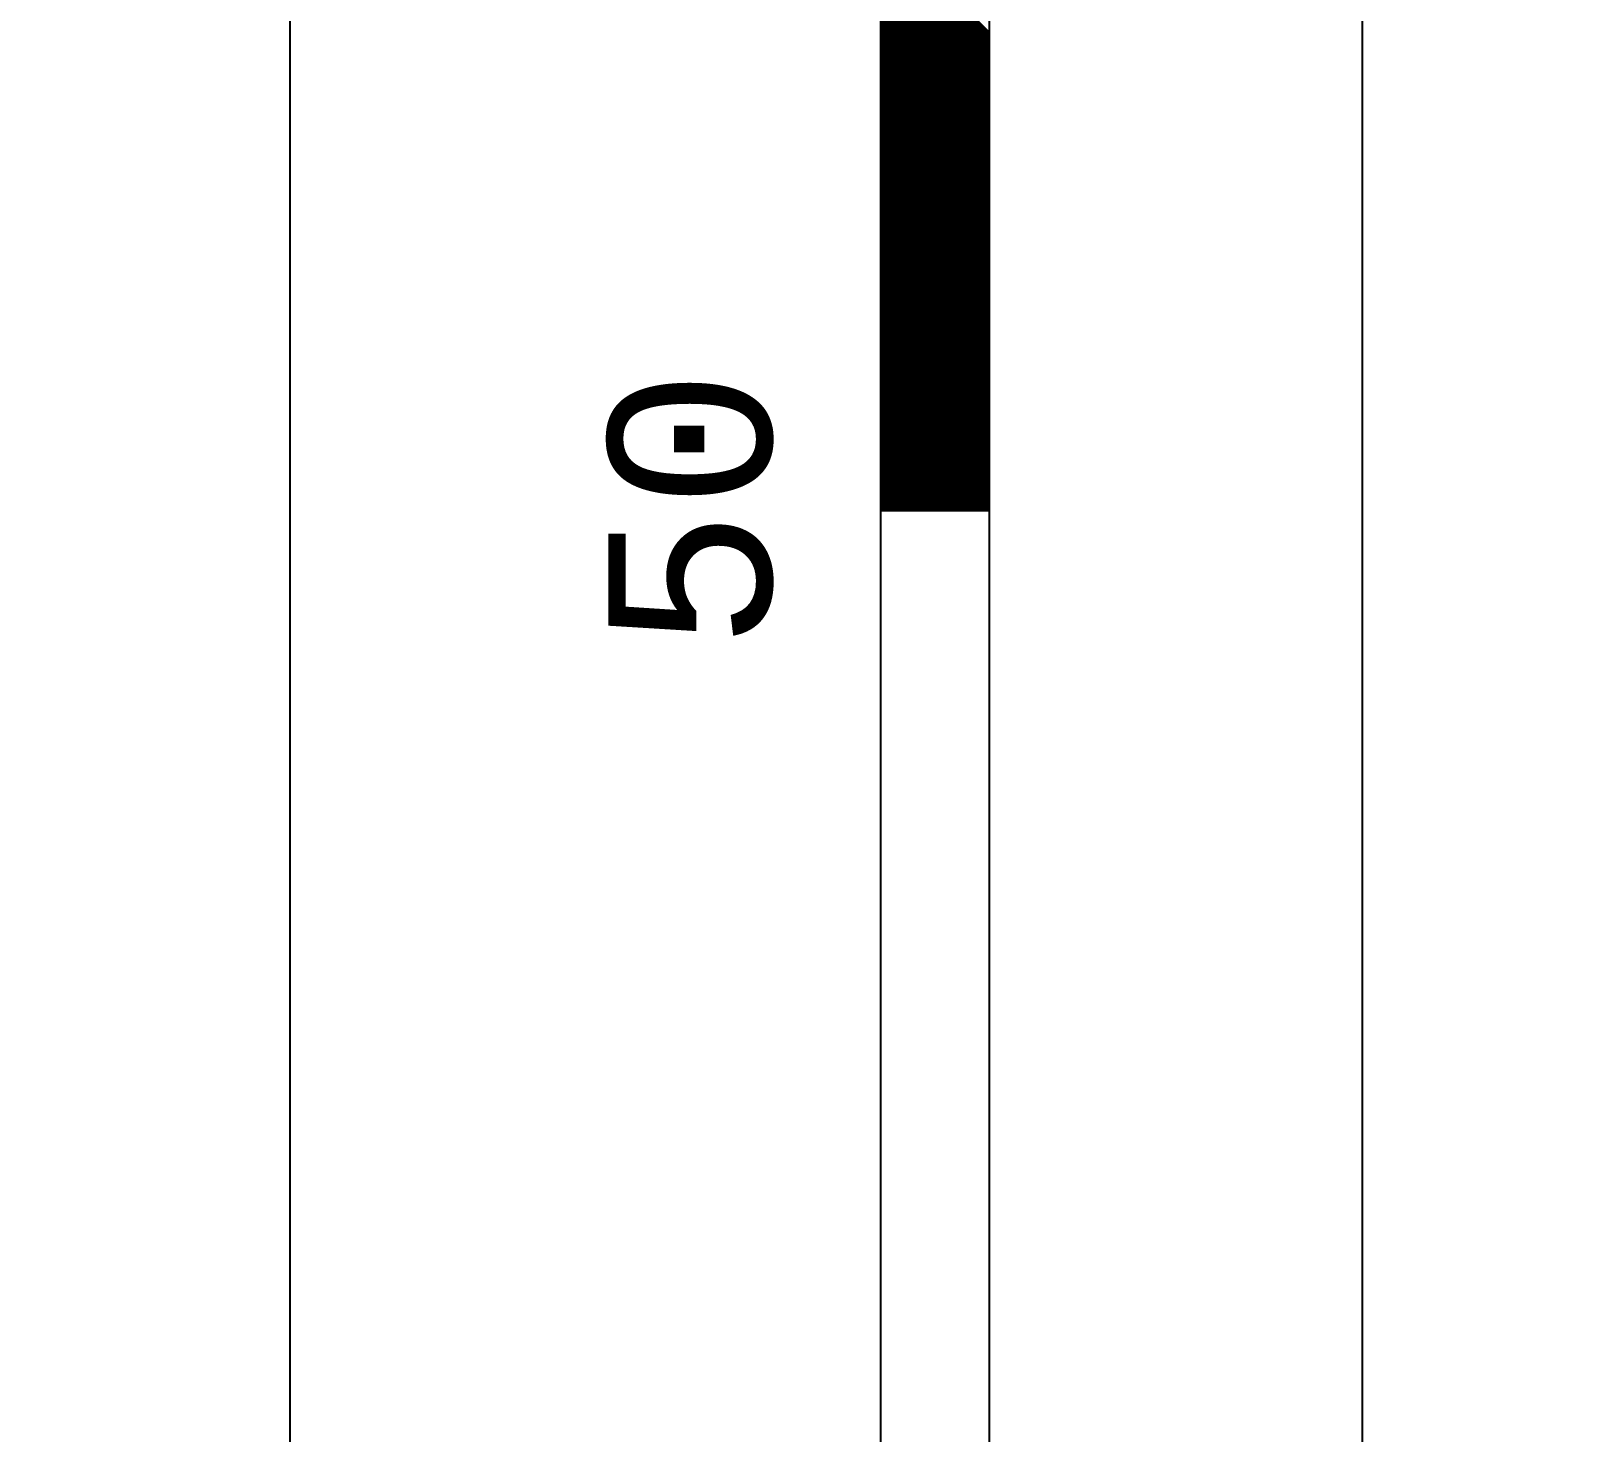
# Model space of a CAD drawing. Extents: x 730354 to 731930, y 4378581 to 4379608.
# Drawn here: x 730585.85 to 730599.99, y 4379522.53 to 4379535.42 of the extents above; entities that cross this region are included whole.
import ezdxf
from ezdxf.enums import TextEntityAlignment as Align

# ---------------------------------------------------------------- set-up
doc = ezdxf.new("R2010")
doc.units = 0
doc.header["$MEASUREMENT"] = 0
doc.layers.get('0').update_dxf_attribs({"linetype": 'CONTINUOUS'})
doc.styles.add('MONOTXT', font='MONOTXT', dxfattribs={"height": 0.2})

msp = doc.modelspace()

# ---------------------------------------------------------------- linework, layer by layer
at = {"color": 7, "linetype": 'CONTINUOUS'}
for p, q in [((730593.67, 4379481.01), (730593.67, 4379581.01)), ((730593.67, 4379481.01), (730593.67, 4379581.01)), ((730594.67, 4379481.01), (730594.67, 4379581.01)), ((730594.67, 4379481.01), (730594.67, 4379581.01)), ((730594.67, 4379535.41), (730593.67, 4379536.41)), ((730594.67, 4379535.41), (730593.67, 4379536.41)), ((730594.67, 4379535.4), (730593.67, 4379536.4)), ((730594.67, 4379535.4), (730593.67, 4379536.4)), ((730594.67, 4379535.38), (730593.67, 4379536.38)), ((730594.67, 4379535.38), (730593.67, 4379536.38)), ((730594.67, 4379535.37), (730593.67, 4379536.37)), ((730594.67, 4379535.37), (730593.67, 4379536.37)), ((730594.67, 4379535.36), (730593.67, 4379536.36)), ((730594.67, 4379535.36), (730593.67, 4379536.36)), ((730594.67, 4379535.34), (730593.67, 4379536.34)), ((730594.67, 4379535.34), (730593.67, 4379536.34)), ((730594.67, 4379535.33), (730593.67, 4379536.33)), ((730594.67, 4379535.33), (730593.67, 4379536.33)), ((730594.67, 4379535.31), (730593.67, 4379536.31)), ((730594.67, 4379535.31), (730593.67, 4379536.31)), ((730594.67, 4379535.3), (730593.67, 4379536.3)), ((730594.67, 4379535.3), (730593.67, 4379536.3)), ((730594.67, 4379535.29), (730593.67, 4379536.29)), ((730594.67, 4379535.29), (730593.67, 4379536.29)), ((730594.67, 4379535.27), (730593.67, 4379536.27)), ((730594.67, 4379535.27), (730593.67, 4379536.27)), ((730594.67, 4379535.26), (730593.67, 4379536.26)), ((730594.67, 4379535.26), (730593.67, 4379536.26)), ((730594.67, 4379535.24), (730593.67, 4379536.24)), ((730594.67, 4379535.24), (730593.67, 4379536.24)), ((730594.67, 4379535.23), (730593.67, 4379536.23)), ((730594.67, 4379535.23), (730593.67, 4379536.23)), ((730594.67, 4379535.21), (730593.67, 4379536.21)), ((730594.67, 4379535.21), (730593.67, 4379536.21)), ((730594.67, 4379535.2), (730593.67, 4379536.2)), ((730594.67, 4379535.2), (730593.67, 4379536.2)), ((730594.67, 4379535.19), (730593.67, 4379536.19)), ((730594.67, 4379535.19), (730593.67, 4379536.19)), ((730594.67, 4379535.17), (730593.67, 4379536.17)), ((730594.67, 4379535.17), (730593.67, 4379536.17)), ((730594.67, 4379535.16), (730593.67, 4379536.16)), ((730594.67, 4379535.16), (730593.67, 4379536.16)), ((730594.67, 4379535.14), (730593.67, 4379536.14)), ((730594.67, 4379535.14), (730593.67, 4379536.14)), ((730594.67, 4379535.13), (730593.67, 4379536.13)), ((730594.67, 4379535.13), (730593.67, 4379536.13)), ((730594.67, 4379535.12), (730593.67, 4379536.12)), ((730594.67, 4379535.12), (730593.67, 4379536.12)), ((730594.67, 4379535.1), (730593.67, 4379536.1)), ((730594.67, 4379535.1), (730593.67, 4379536.1)), ((730594.67, 4379535.09), (730593.67, 4379536.09)), ((730594.67, 4379535.09), (730593.67, 4379536.09)), ((730594.67, 4379535.07), (730593.67, 4379536.07)), ((730594.67, 4379535.07), (730593.67, 4379536.07)), ((730594.67, 4379535.06), (730593.67, 4379536.06)), ((730594.67, 4379535.06), (730593.67, 4379536.06)), ((730594.67, 4379535.04), (730593.67, 4379536.04)), ((730594.67, 4379535.04), (730593.67, 4379536.04)), ((730594.67, 4379535.03), (730593.67, 4379536.03)), ((730594.67, 4379535.03), (730593.67, 4379536.03)), ((730594.67, 4379535.02), (730593.67, 4379536.02)), ((730594.67, 4379535.02), (730593.67, 4379536.02)), ((730594.67, 4379535), (730593.67, 4379536)), ((730594.67, 4379535), (730593.67, 4379536)), ((730594.67, 4379534.99), (730593.67, 4379535.99)), ((730594.67, 4379534.99), (730593.67, 4379535.99)), ((730594.67, 4379534.97), (730593.67, 4379535.97)), ((730594.67, 4379534.97), (730593.67, 4379535.97)), ((730594.67, 4379534.96), (730593.67, 4379535.96)), ((730594.67, 4379534.96), (730593.67, 4379535.96)), ((730594.67, 4379534.95), (730593.67, 4379535.95)), ((730594.67, 4379534.95), (730593.67, 4379535.95)), ((730594.67, 4379534.93), (730593.67, 4379535.93)), ((730594.67, 4379534.93), (730593.67, 4379535.93)), ((730594.67, 4379534.92), (730593.67, 4379535.92)), ((730594.67, 4379534.92), (730593.67, 4379535.92)), ((730594.67, 4379534.9), (730593.67, 4379535.9)), ((730594.67, 4379534.9), (730593.67, 4379535.9)), ((730594.67, 4379534.89), (730593.67, 4379535.89)), ((730594.67, 4379534.89), (730593.67, 4379535.89)), ((730594.67, 4379534.88), (730593.67, 4379535.88)), ((730594.67, 4379534.88), (730593.67, 4379535.88)), ((730594.67, 4379534.86), (730593.67, 4379535.86)), ((730594.67, 4379534.86), (730593.67, 4379535.86)), ((730594.67, 4379534.85), (730593.67, 4379535.85)), ((730594.67, 4379534.85), (730593.67, 4379535.85)), ((730594.67, 4379534.83), (730593.67, 4379535.83)), ((730594.67, 4379534.83), (730593.67, 4379535.83)), ((730594.67, 4379534.82), (730593.67, 4379535.82)), ((730594.67, 4379534.82), (730593.67, 4379535.82)), ((730594.67, 4379534.8), (730593.67, 4379535.8)), ((730594.67, 4379534.8), (730593.67, 4379535.8)), ((730594.67, 4379534.79), (730593.67, 4379535.79)), ((730594.67, 4379534.79), (730593.67, 4379535.79)), ((730594.67, 4379534.78), (730593.67, 4379535.78)), ((730594.67, 4379534.78), (730593.67, 4379535.78)), ((730594.67, 4379534.76), (730593.67, 4379535.76)), ((730594.67, 4379534.76), (730593.67, 4379535.76)), ((730594.67, 4379534.75), (730593.67, 4379535.75)), ((730594.67, 4379534.75), (730593.67, 4379535.75)), ((730594.67, 4379534.73), (730593.67, 4379535.73)), ((730594.67, 4379534.73), (730593.67, 4379535.73)), ((730594.67, 4379534.72), (730593.67, 4379535.72)), ((730594.67, 4379534.72), (730593.67, 4379535.72)), ((730594.67, 4379534.71), (730593.67, 4379535.71)), ((730594.67, 4379534.71), (730593.67, 4379535.71)), ((730594.67, 4379534.69), (730593.67, 4379535.69)), ((730594.67, 4379534.69), (730593.67, 4379535.69)), ((730594.67, 4379534.68), (730593.67, 4379535.68)), ((730594.67, 4379534.68), (730593.67, 4379535.68)), ((730594.67, 4379534.66), (730593.67, 4379535.66)), ((730594.67, 4379534.66), (730593.67, 4379535.66)), ((730594.67, 4379534.65), (730593.67, 4379535.65)), ((730594.67, 4379534.65), (730593.67, 4379535.65)), ((730594.67, 4379534.63), (730593.67, 4379535.63)), ((730594.67, 4379534.63), (730593.67, 4379535.63)), ((730594.67, 4379534.62), (730593.67, 4379535.62)), ((730594.67, 4379534.62), (730593.67, 4379535.62)), ((730594.67, 4379534.61), (730593.67, 4379535.61)), ((730594.67, 4379534.61), (730593.67, 4379535.61)), ((730594.67, 4379534.59), (730593.67, 4379535.59)), ((730594.67, 4379534.59), (730593.67, 4379535.59)), ((730594.67, 4379534.58), (730593.67, 4379535.58)), ((730594.67, 4379534.58), (730593.67, 4379535.58)), ((730594.67, 4379534.56), (730593.67, 4379535.56)), ((730594.67, 4379534.56), (730593.67, 4379535.56)), ((730594.67, 4379534.55), (730593.67, 4379535.55)), ((730594.67, 4379534.55), (730593.67, 4379535.55)), ((730594.67, 4379534.54), (730593.67, 4379535.54)), ((730594.67, 4379534.54), (730593.67, 4379535.54)), ((730594.67, 4379534.52), (730593.67, 4379535.52)), ((730594.67, 4379534.52), (730593.67, 4379535.52)), ((730594.67, 4379534.51), (730593.67, 4379535.51)), ((730594.67, 4379534.51), (730593.67, 4379535.51)), ((730594.67, 4379534.49), (730593.67, 4379535.49)), ((730594.67, 4379534.49), (730593.67, 4379535.49)), ((730594.67, 4379534.48), (730593.67, 4379535.48)), ((730594.67, 4379534.48), (730593.67, 4379535.48)), ((730594.67, 4379534.46), (730593.67, 4379535.46)), ((730594.67, 4379534.46), (730593.67, 4379535.46)), ((730594.67, 4379534.45), (730593.67, 4379535.45)), ((730594.67, 4379534.45), (730593.67, 4379535.45)), ((730594.67, 4379534.44), (730593.67, 4379535.44)), ((730594.67, 4379534.44), (730593.67, 4379535.44)), ((730594.67, 4379534.42), (730593.67, 4379535.42)), ((730594.67, 4379534.42), (730593.67, 4379535.42)), ((730594.67, 4379534.41), (730593.67, 4379535.41)), ((730594.67, 4379534.41), (730593.67, 4379535.41)), ((730594.67, 4379534.39), (730593.67, 4379535.39)), ((730594.67, 4379534.39), (730593.67, 4379535.39)), ((730594.67, 4379534.38), (730593.67, 4379535.38)), ((730594.67, 4379534.38), (730593.67, 4379535.38)), ((730594.67, 4379534.37), (730593.67, 4379535.37)), ((730594.67, 4379534.37), (730593.67, 4379535.37)), ((730594.67, 4379534.35), (730593.67, 4379535.35)), ((730594.67, 4379534.35), (730593.67, 4379535.35)), ((730594.67, 4379534.34), (730593.67, 4379535.34)), ((730594.67, 4379534.34), (730593.67, 4379535.34)), ((730594.67, 4379534.32), (730593.67, 4379535.32)), ((730594.67, 4379534.32), (730593.67, 4379535.32)), ((730594.67, 4379534.31), (730593.67, 4379535.31)), ((730594.67, 4379534.31), (730593.67, 4379535.31)), ((730594.67, 4379534.3), (730593.67, 4379535.3)), ((730594.67, 4379534.3), (730593.67, 4379535.3)), ((730594.67, 4379534.28), (730593.67, 4379535.28)), ((730594.67, 4379534.28), (730593.67, 4379535.28)), ((730594.67, 4379534.27), (730593.67, 4379535.27)), ((730594.67, 4379534.27), (730593.67, 4379535.27)), ((730594.67, 4379534.25), (730593.67, 4379535.25)), ((730594.67, 4379534.25), (730593.67, 4379535.25)), ((730594.67, 4379534.24), (730593.67, 4379535.24)), ((730594.67, 4379534.24), (730593.67, 4379535.24)), ((730594.67, 4379534.22), (730593.67, 4379535.22)), ((730594.67, 4379534.22), (730593.67, 4379535.22)), ((730594.67, 4379534.21), (730593.67, 4379535.21)), ((730594.67, 4379534.21), (730593.67, 4379535.21)), ((730594.67, 4379534.2), (730593.67, 4379535.2)), ((730594.67, 4379534.2), (730593.67, 4379535.2)), ((730594.67, 4379534.18), (730593.67, 4379535.18)), ((730594.67, 4379534.18), (730593.67, 4379535.18)), ((730594.67, 4379534.17), (730593.67, 4379535.17)), ((730594.67, 4379534.17), (730593.67, 4379535.17)), ((730594.67, 4379534.15), (730593.67, 4379535.15)), ((730594.67, 4379534.15), (730593.67, 4379535.15)), ((730594.67, 4379534.14), (730593.67, 4379535.14)), ((730594.67, 4379534.14), (730593.67, 4379535.14)), ((730594.67, 4379534.13), (730593.67, 4379535.13)), ((730594.67, 4379534.13), (730593.67, 4379535.13)), ((730594.67, 4379534.11), (730593.67, 4379535.11)), ((730594.67, 4379534.11), (730593.67, 4379535.11)), ((730594.67, 4379534.1), (730593.67, 4379535.1)), ((730594.67, 4379534.1), (730593.67, 4379535.1)), ((730594.67, 4379534.08), (730593.67, 4379535.08)), ((730594.67, 4379534.08), (730593.67, 4379535.08)), ((730594.67, 4379534.07), (730593.67, 4379535.07)), ((730594.67, 4379534.07), (730593.67, 4379535.07)), ((730594.67, 4379534.05), (730593.67, 4379535.05)), ((730594.67, 4379534.05), (730593.67, 4379535.05)), ((730594.67, 4379534.04), (730593.67, 4379535.04)), ((730594.67, 4379534.04), (730593.67, 4379535.04)), ((730594.67, 4379534.03), (730593.67, 4379535.03)), ((730594.67, 4379534.03), (730593.67, 4379535.03)), ((730594.67, 4379534.01), (730593.67, 4379535.01)), ((730594.67, 4379534.01), (730593.67, 4379535.01)), ((730594.67, 4379534), (730593.67, 4379535)), ((730594.67, 4379534), (730593.67, 4379535)), ((730594.67, 4379533.98), (730593.67, 4379534.98)), ((730594.67, 4379533.98), (730593.67, 4379534.98)), ((730594.67, 4379533.97), (730593.67, 4379534.97)), ((730594.67, 4379533.97), (730593.67, 4379534.97)), ((730594.67, 4379533.96), (730593.67, 4379534.96)), ((730594.67, 4379533.96), (730593.67, 4379534.96)), ((730594.67, 4379533.94), (730593.67, 4379534.94)), ((730594.67, 4379533.94), (730593.67, 4379534.94)), ((730594.67, 4379533.93), (730593.67, 4379534.93)), ((730594.67, 4379533.93), (730593.67, 4379534.93)), ((730594.67, 4379533.91), (730593.67, 4379534.91)), ((730594.67, 4379533.91), (730593.67, 4379534.91)), ((730594.67, 4379533.9), (730593.67, 4379534.9)), ((730594.67, 4379533.9), (730593.67, 4379534.9)), ((730594.67, 4379533.89), (730593.67, 4379534.89)), ((730594.67, 4379533.89), (730593.67, 4379534.89)), ((730594.67, 4379533.87), (730593.67, 4379534.87)), ((730594.67, 4379533.87), (730593.67, 4379534.87)), ((730594.67, 4379533.86), (730593.67, 4379534.86)), ((730594.67, 4379533.86), (730593.67, 4379534.86)), ((730594.67, 4379533.84), (730593.67, 4379534.84)), ((730594.67, 4379533.84), (730593.67, 4379534.84)), ((730594.67, 4379533.83), (730593.67, 4379534.83)), ((730594.67, 4379533.83), (730593.67, 4379534.83)), ((730594.67, 4379533.81), (730593.67, 4379534.81)), ((730594.67, 4379533.81), (730593.67, 4379534.81)), ((730594.67, 4379533.8), (730593.67, 4379534.8)), ((730594.67, 4379533.8), (730593.67, 4379534.8)), ((730594.67, 4379533.79), (730593.67, 4379534.79)), ((730594.67, 4379533.79), (730593.67, 4379534.79)), ((730594.67, 4379533.77), (730593.67, 4379534.77)), ((730594.67, 4379533.77), (730593.67, 4379534.77)), ((730594.67, 4379533.76), (730593.67, 4379534.76)), ((730594.67, 4379533.76), (730593.67, 4379534.76)), ((730594.67, 4379533.74), (730593.67, 4379534.74)), ((730594.67, 4379533.74), (730593.67, 4379534.74)), ((730594.67, 4379533.73), (730593.67, 4379534.73)), ((730594.67, 4379533.73), (730593.67, 4379534.73)), ((730594.67, 4379533.72), (730593.67, 4379534.72)), ((730594.67, 4379533.72), (730593.67, 4379534.72)), ((730594.67, 4379533.7), (730593.67, 4379534.7)), ((730594.67, 4379533.7), (730593.67, 4379534.7)), ((730594.67, 4379533.69), (730593.67, 4379534.69)), ((730594.67, 4379533.69), (730593.67, 4379534.69)), ((730594.67, 4379533.67), (730593.67, 4379534.67)), ((730594.67, 4379533.67), (730593.67, 4379534.67)), ((730594.67, 4379533.66), (730593.67, 4379534.66)), ((730594.67, 4379533.66), (730593.67, 4379534.66)), ((730594.67, 4379533.64), (730593.67, 4379534.64)), ((730594.67, 4379533.64), (730593.67, 4379534.64)), ((730594.67, 4379533.63), (730593.67, 4379534.63)), ((730594.67, 4379533.63), (730593.67, 4379534.63)), ((730594.67, 4379533.62), (730593.67, 4379534.62)), ((730594.67, 4379533.62), (730593.67, 4379534.62)), ((730594.67, 4379533.6), (730593.67, 4379534.6)), ((730594.67, 4379533.6), (730593.67, 4379534.6)), ((730594.67, 4379533.59), (730593.67, 4379534.59)), ((730594.67, 4379533.59), (730593.67, 4379534.59)), ((730594.67, 4379533.57), (730593.67, 4379534.57)), ((730594.67, 4379533.57), (730593.67, 4379534.57)), ((730594.67, 4379533.56), (730593.67, 4379534.56)), ((730594.67, 4379533.56), (730593.67, 4379534.56)), ((730594.67, 4379533.55), (730593.67, 4379534.55)), ((730594.67, 4379533.55), (730593.67, 4379534.55)), ((730594.67, 4379533.53), (730593.67, 4379534.53)), ((730594.67, 4379533.53), (730593.67, 4379534.53)), ((730594.67, 4379533.52), (730593.67, 4379534.52)), ((730594.67, 4379533.52), (730593.67, 4379534.52)), ((730594.67, 4379533.5), (730593.67, 4379534.5)), ((730594.67, 4379533.5), (730593.67, 4379534.5)), ((730594.67, 4379533.49), (730593.67, 4379534.49)), ((730594.67, 4379533.49), (730593.67, 4379534.49)), ((730594.67, 4379533.47), (730593.67, 4379534.47)), ((730594.67, 4379533.47), (730593.67, 4379534.47)), ((730594.67, 4379533.46), (730593.67, 4379534.46)), ((730594.67, 4379533.46), (730593.67, 4379534.46)), ((730594.67, 4379533.45), (730593.67, 4379534.45)), ((730594.67, 4379533.45), (730593.67, 4379534.45)), ((730594.67, 4379533.43), (730593.67, 4379534.43)), ((730594.67, 4379533.43), (730593.67, 4379534.43)), ((730594.67, 4379533.42), (730593.67, 4379534.42)), ((730594.67, 4379533.42), (730593.67, 4379534.42)), ((730594.67, 4379533.4), (730593.67, 4379534.4)), ((730594.67, 4379533.4), (730593.67, 4379534.4)), ((730594.67, 4379533.39), (730593.67, 4379534.39)), ((730594.67, 4379533.39), (730593.67, 4379534.39)), ((730594.67, 4379533.38), (730593.67, 4379534.38)), ((730594.67, 4379533.38), (730593.67, 4379534.38)), ((730594.67, 4379533.36), (730593.67, 4379534.36)), ((730594.67, 4379533.36), (730593.67, 4379534.36)), ((730594.67, 4379533.35), (730593.67, 4379534.35)), ((730594.67, 4379533.35), (730593.67, 4379534.35)), ((730594.67, 4379533.33), (730593.67, 4379534.33)), ((730594.67, 4379533.33), (730593.67, 4379534.33)), ((730594.67, 4379533.32), (730593.67, 4379534.32)), ((730594.67, 4379533.32), (730593.67, 4379534.32)), ((730594.67, 4379533.31), (730593.67, 4379534.31)), ((730594.67, 4379533.31), (730593.67, 4379534.31)), ((730594.67, 4379533.29), (730593.67, 4379534.29)), ((730594.67, 4379533.29), (730593.67, 4379534.29)), ((730594.67, 4379533.28), (730593.67, 4379534.28)), ((730594.67, 4379533.28), (730593.67, 4379534.28)), ((730594.67, 4379533.26), (730593.67, 4379534.26)), ((730594.67, 4379533.26), (730593.67, 4379534.26)), ((730594.67, 4379533.25), (730593.67, 4379534.25)), ((730594.67, 4379533.25), (730593.67, 4379534.25)), ((730594.67, 4379533.23), (730593.67, 4379534.23)), ((730594.67, 4379533.23), (730593.67, 4379534.23)), ((730594.67, 4379533.22), (730593.67, 4379534.22)), ((730594.67, 4379533.22), (730593.67, 4379534.22)), ((730594.67, 4379533.21), (730593.67, 4379534.21)), ((730594.67, 4379533.21), (730593.67, 4379534.21)), ((730594.67, 4379533.19), (730593.67, 4379534.19)), ((730594.67, 4379533.19), (730593.67, 4379534.19)), ((730594.67, 4379533.18), (730593.67, 4379534.18)), ((730594.67, 4379533.18), (730593.67, 4379534.18)), ((730594.67, 4379533.16), (730593.67, 4379534.16)), ((730594.67, 4379533.16), (730593.67, 4379534.16)), ((730594.67, 4379533.15), (730593.67, 4379534.15)), ((730594.67, 4379533.15), (730593.67, 4379534.15)), ((730594.67, 4379533.14), (730593.67, 4379534.14)), ((730594.67, 4379533.14), (730593.67, 4379534.14)), ((730594.67, 4379533.12), (730593.67, 4379534.12)), ((730594.67, 4379533.12), (730593.67, 4379534.12)), ((730594.67, 4379533.11), (730593.67, 4379534.11)), ((730594.67, 4379533.11), (730593.67, 4379534.11)), ((730594.67, 4379533.09), (730593.67, 4379534.09)), ((730594.67, 4379533.09), (730593.67, 4379534.09)), ((730594.67, 4379533.08), (730593.67, 4379534.08)), ((730594.67, 4379533.08), (730593.67, 4379534.08)), ((730594.67, 4379533.06), (730593.67, 4379534.06)), ((730594.67, 4379533.06), (730593.67, 4379534.06)), ((730594.67, 4379533.05), (730593.67, 4379534.05)), ((730594.67, 4379533.05), (730593.67, 4379534.05)), ((730594.67, 4379533.04), (730593.67, 4379534.04)), ((730594.67, 4379533.04), (730593.67, 4379534.04)), ((730594.67, 4379533.02), (730593.67, 4379534.02)), ((730594.67, 4379533.02), (730593.67, 4379534.02)), ((730594.67, 4379533.01), (730593.67, 4379534.01)), ((730594.67, 4379533.01), (730593.67, 4379534.01)), ((730594.67, 4379532.99), (730593.67, 4379533.99)), ((730594.67, 4379532.99), (730593.67, 4379533.99)), ((730594.67, 4379532.98), (730593.67, 4379533.98)), ((730594.67, 4379532.98), (730593.67, 4379533.98)), ((730594.67, 4379532.97), (730593.67, 4379533.97)), ((730594.67, 4379532.97), (730593.67, 4379533.97)), ((730594.67, 4379532.95), (730593.67, 4379533.95)), ((730594.67, 4379532.95), (730593.67, 4379533.95)), ((730594.67, 4379532.94), (730593.67, 4379533.94)), ((730594.67, 4379532.94), (730593.67, 4379533.94)), ((730594.67, 4379532.92), (730593.67, 4379533.92)), ((730594.67, 4379532.92), (730593.67, 4379533.92)), ((730594.67, 4379532.91), (730593.67, 4379533.91)), ((730594.67, 4379532.91), (730593.67, 4379533.91)), ((730594.67, 4379532.9), (730593.67, 4379533.9)), ((730594.67, 4379532.9), (730593.67, 4379533.9)), ((730594.67, 4379532.88), (730593.67, 4379533.88)), ((730594.67, 4379532.88), (730593.67, 4379533.88)), ((730594.67, 4379532.87), (730593.67, 4379533.87)), ((730594.67, 4379532.87), (730593.67, 4379533.87)), ((730594.67, 4379532.85), (730593.67, 4379533.85)), ((730594.67, 4379532.85), (730593.67, 4379533.85)), ((730594.67, 4379532.84), (730593.67, 4379533.84)), ((730594.67, 4379532.84), (730593.67, 4379533.84)), ((730594.67, 4379532.82), (730593.67, 4379533.82)), ((730594.67, 4379532.82), (730593.67, 4379533.82)), ((730594.67, 4379532.81), (730593.67, 4379533.81)), ((730594.67, 4379532.81), (730593.67, 4379533.81)), ((730594.67, 4379532.8), (730593.67, 4379533.8)), ((730594.67, 4379532.8), (730593.67, 4379533.8)), ((730594.67, 4379532.78), (730593.67, 4379533.78)), ((730594.67, 4379532.78), (730593.67, 4379533.78)), ((730594.67, 4379532.77), (730593.67, 4379533.77)), ((730594.67, 4379532.77), (730593.67, 4379533.77)), ((730594.67, 4379532.75), (730593.67, 4379533.75)), ((730594.67, 4379532.75), (730593.67, 4379533.75)), ((730594.67, 4379532.74), (730593.67, 4379533.74)), ((730594.67, 4379532.74), (730593.67, 4379533.74)), ((730594.67, 4379532.73), (730593.67, 4379533.73)), ((730594.67, 4379532.73), (730593.67, 4379533.73)), ((730594.67, 4379532.71), (730593.67, 4379533.71)), ((730594.67, 4379532.71), (730593.67, 4379533.71)), ((730594.67, 4379532.7), (730593.67, 4379533.7)), ((730594.67, 4379532.7), (730593.67, 4379533.7)), ((730594.67, 4379532.68), (730593.67, 4379533.68)), ((730594.67, 4379532.68), (730593.67, 4379533.68)), ((730594.67, 4379532.67), (730593.67, 4379533.67)), ((730594.67, 4379532.67), (730593.67, 4379533.67)), ((730594.67, 4379532.65), (730593.67, 4379533.65)), ((730594.67, 4379532.65), (730593.67, 4379533.65)), ((730594.67, 4379532.64), (730593.67, 4379533.64)), ((730594.67, 4379532.64), (730593.67, 4379533.64)), ((730594.67, 4379532.63), (730593.67, 4379533.63)), ((730594.67, 4379532.63), (730593.67, 4379533.63)), ((730594.67, 4379532.61), (730593.67, 4379533.61)), ((730594.67, 4379532.61), (730593.67, 4379533.61)), ((730594.67, 4379532.6), (730593.67, 4379533.6)), ((730594.67, 4379532.6), (730593.67, 4379533.6)), ((730594.67, 4379532.58), (730593.67, 4379533.58)), ((730594.67, 4379532.58), (730593.67, 4379533.58)), ((730594.67, 4379532.57), (730593.67, 4379533.57)), ((730594.67, 4379532.57), (730593.67, 4379533.57)), ((730594.67, 4379532.56), (730593.67, 4379533.56)), ((730594.67, 4379532.56), (730593.67, 4379533.56)), ((730594.67, 4379532.54), (730593.67, 4379533.54)), ((730594.67, 4379532.54), (730593.67, 4379533.54)), ((730594.67, 4379532.53), (730593.67, 4379533.53)), ((730594.67, 4379532.53), (730593.67, 4379533.53)), ((730594.67, 4379532.51), (730593.67, 4379533.51)), ((730594.67, 4379532.51), (730593.67, 4379533.51)), ((730594.67, 4379532.5), (730593.67, 4379533.5)), ((730594.67, 4379532.5), (730593.67, 4379533.5)), ((730594.67, 4379532.48), (730593.67, 4379533.48)), ((730594.67, 4379532.48), (730593.67, 4379533.48)), ((730594.67, 4379532.47), (730593.67, 4379533.47)), ((730594.67, 4379532.47), (730593.67, 4379533.47)), ((730594.67, 4379532.46), (730593.67, 4379533.46)), ((730594.67, 4379532.46), (730593.67, 4379533.46)), ((730594.67, 4379532.44), (730593.67, 4379533.44)), ((730594.67, 4379532.44), (730593.67, 4379533.44)), ((730594.67, 4379532.43), (730593.67, 4379533.43)), ((730594.67, 4379532.43), (730593.67, 4379533.43)), ((730594.67, 4379532.41), (730593.67, 4379533.41)), ((730594.67, 4379532.41), (730593.67, 4379533.41)), ((730594.67, 4379532.4), (730593.67, 4379533.4)), ((730594.67, 4379532.4), (730593.67, 4379533.4)), ((730594.67, 4379532.39), (730593.67, 4379533.39)), ((730594.67, 4379532.39), (730593.67, 4379533.39)), ((730594.67, 4379532.37), (730593.67, 4379533.37)), ((730594.67, 4379532.37), (730593.67, 4379533.37)), ((730594.67, 4379532.36), (730593.67, 4379533.36)), ((730594.67, 4379532.36), (730593.67, 4379533.36)), ((730594.67, 4379532.34), (730593.67, 4379533.34)), ((730594.67, 4379532.34), (730593.67, 4379533.34)), ((730594.67, 4379532.33), (730593.67, 4379533.33)), ((730594.67, 4379532.33), (730593.67, 4379533.33)), ((730594.67, 4379532.32), (730593.67, 4379533.32)), ((730594.67, 4379532.32), (730593.67, 4379533.32)), ((730594.67, 4379532.3), (730593.67, 4379533.3)), ((730594.67, 4379532.3), (730593.67, 4379533.3)), ((730594.67, 4379532.29), (730593.67, 4379533.29)), ((730594.67, 4379532.29), (730593.67, 4379533.29)), ((730594.67, 4379532.27), (730593.67, 4379533.27)), ((730594.67, 4379532.27), (730593.67, 4379533.27)), ((730594.67, 4379532.26), (730593.67, 4379533.26)), ((730594.67, 4379532.26), (730593.67, 4379533.26)), ((730594.67, 4379532.24), (730593.67, 4379533.24)), ((730594.67, 4379532.24), (730593.67, 4379533.24)), ((730594.67, 4379532.23), (730593.67, 4379533.23)), ((730594.67, 4379532.23), (730593.67, 4379533.23)), ((730594.67, 4379532.22), (730593.67, 4379533.22)), ((730594.67, 4379532.22), (730593.67, 4379533.22)), ((730594.67, 4379532.2), (730593.67, 4379533.2)), ((730594.67, 4379532.2), (730593.67, 4379533.2)), ((730594.67, 4379532.19), (730593.67, 4379533.19)), ((730594.67, 4379532.19), (730593.67, 4379533.19)), ((730594.67, 4379532.17), (730593.67, 4379533.17)), ((730594.67, 4379532.17), (730593.67, 4379533.17)), ((730594.67, 4379532.16), (730593.67, 4379533.16)), ((730594.67, 4379532.16), (730593.67, 4379533.16)), ((730594.67, 4379532.15), (730593.67, 4379533.15)), ((730594.67, 4379532.15), (730593.67, 4379533.15)), ((730594.67, 4379532.13), (730593.67, 4379533.13)), ((730594.67, 4379532.13), (730593.67, 4379533.13)), ((730594.67, 4379532.12), (730593.67, 4379533.12)), ((730594.67, 4379532.12), (730593.67, 4379533.12)), ((730594.67, 4379532.1), (730593.67, 4379533.1)), ((730594.67, 4379532.1), (730593.67, 4379533.1)), ((730594.67, 4379532.09), (730593.67, 4379533.09)), ((730594.67, 4379532.09), (730593.67, 4379533.09)), ((730594.67, 4379532.07), (730593.67, 4379533.07)), ((730594.67, 4379532.07), (730593.67, 4379533.07)), ((730594.67, 4379532.06), (730593.67, 4379533.06)), ((730594.67, 4379532.06), (730593.67, 4379533.06)), ((730594.67, 4379532.05), (730593.67, 4379533.05)), ((730594.67, 4379532.05), (730593.67, 4379533.05)), ((730594.67, 4379532.03), (730593.67, 4379533.03)), ((730594.67, 4379532.03), (730593.67, 4379533.03)), ((730594.67, 4379532.02), (730593.67, 4379533.02)), ((730594.67, 4379532.02), (730593.67, 4379533.02)), ((730594.67, 4379532), (730593.67, 4379533)), ((730594.67, 4379532), (730593.67, 4379533)), ((730594.67, 4379531.99), (730593.67, 4379532.99)), ((730594.67, 4379531.99), (730593.67, 4379532.99)), ((730594.67, 4379531.98), (730593.67, 4379532.98)), ((730594.67, 4379531.98), (730593.67, 4379532.98)), ((730594.67, 4379531.96), (730593.67, 4379532.96)), ((730594.67, 4379531.96), (730593.67, 4379532.96)), ((730594.67, 4379531.95), (730593.67, 4379532.95)), ((730594.67, 4379531.95), (730593.67, 4379532.95)), ((730594.67, 4379531.93), (730593.67, 4379532.93)), ((730594.67, 4379531.93), (730593.67, 4379532.93)), ((730594.67, 4379531.92), (730593.67, 4379532.92)), ((730594.67, 4379531.92), (730593.67, 4379532.92)), ((730594.67, 4379531.91), (730593.67, 4379532.91)), ((730594.67, 4379531.91), (730593.67, 4379532.91)), ((730594.67, 4379531.89), (730593.67, 4379532.89)), ((730594.67, 4379531.89), (730593.67, 4379532.89)), ((730594.67, 4379531.88), (730593.67, 4379532.88)), ((730594.67, 4379531.88), (730593.67, 4379532.88)), ((730594.67, 4379531.86), (730593.67, 4379532.86)), ((730594.67, 4379531.86), (730593.67, 4379532.86)), ((730594.67, 4379531.85), (730593.67, 4379532.85)), ((730594.67, 4379531.85), (730593.67, 4379532.85)), ((730594.67, 4379531.83), (730593.67, 4379532.83)), ((730594.67, 4379531.83), (730593.67, 4379532.83)), ((730594.67, 4379531.82), (730593.67, 4379532.82)), ((730594.67, 4379531.82), (730593.67, 4379532.82)), ((730594.67, 4379531.81), (730593.67, 4379532.81)), ((730594.67, 4379531.81), (730593.67, 4379532.81)), ((730594.67, 4379531.79), (730593.67, 4379532.79)), ((730594.67, 4379531.79), (730593.67, 4379532.79)), ((730594.67, 4379531.78), (730593.67, 4379532.78)), ((730594.67, 4379531.78), (730593.67, 4379532.78)), ((730594.67, 4379531.76), (730593.67, 4379532.76)), ((730594.67, 4379531.76), (730593.67, 4379532.76)), ((730594.67, 4379531.75), (730593.67, 4379532.75)), ((730594.67, 4379531.75), (730593.67, 4379532.75)), ((730594.67, 4379531.74), (730593.67, 4379532.74)), ((730594.67, 4379531.74), (730593.67, 4379532.74)), ((730594.67, 4379531.72), (730593.67, 4379532.72)), ((730594.67, 4379531.72), (730593.67, 4379532.72)), ((730594.67, 4379531.71), (730593.67, 4379532.71)), ((730594.67, 4379531.71), (730593.67, 4379532.71)), ((730594.67, 4379531.69), (730593.67, 4379532.69)), ((730594.67, 4379531.69), (730593.67, 4379532.69)), ((730594.67, 4379531.68), (730593.67, 4379532.68)), ((730594.67, 4379531.68), (730593.67, 4379532.68)), ((730594.67, 4379531.66), (730593.67, 4379532.66)), ((730594.67, 4379531.66), (730593.67, 4379532.66)), ((730594.67, 4379531.65), (730593.67, 4379532.65)), ((730594.67, 4379531.65), (730593.67, 4379532.65)), ((730594.67, 4379531.64), (730593.67, 4379532.64)), ((730594.67, 4379531.64), (730593.67, 4379532.64)), ((730594.67, 4379531.62), (730593.67, 4379532.62)), ((730594.67, 4379531.62), (730593.67, 4379532.62)), ((730594.67, 4379531.61), (730593.67, 4379532.61)), ((730594.67, 4379531.61), (730593.67, 4379532.61)), ((730594.67, 4379531.59), (730593.67, 4379532.59)), ((730594.67, 4379531.59), (730593.67, 4379532.59)), ((730594.67, 4379531.58), (730593.67, 4379532.58)), ((730594.67, 4379531.58), (730593.67, 4379532.58)), ((730594.67, 4379531.57), (730593.67, 4379532.57)), ((730594.67, 4379531.57), (730593.67, 4379532.57)), ((730594.67, 4379531.55), (730593.67, 4379532.55)), ((730594.67, 4379531.55), (730593.67, 4379532.55)), ((730594.67, 4379531.54), (730593.67, 4379532.54)), ((730594.67, 4379531.54), (730593.67, 4379532.54)), ((730594.67, 4379531.52), (730593.67, 4379532.52)), ((730594.67, 4379531.52), (730593.67, 4379532.52)), ((730594.67, 4379531.51), (730593.67, 4379532.51)), ((730594.67, 4379531.51), (730593.67, 4379532.51)), ((730594.67, 4379531.5), (730593.67, 4379532.5)), ((730594.67, 4379531.5), (730593.67, 4379532.5)), ((730594.67, 4379531.48), (730593.67, 4379532.48)), ((730594.67, 4379531.48), (730593.67, 4379532.48)), ((730594.67, 4379531.47), (730593.67, 4379532.47)), ((730594.67, 4379531.47), (730593.67, 4379532.47)), ((730594.67, 4379531.45), (730593.67, 4379532.45)), ((730594.67, 4379531.45), (730593.67, 4379532.45)), ((730594.67, 4379531.44), (730593.67, 4379532.44)), ((730594.67, 4379531.44), (730593.67, 4379532.44)), ((730594.67, 4379531.42), (730593.67, 4379532.42)), ((730594.67, 4379531.42), (730593.67, 4379532.42)), ((730594.67, 4379531.41), (730593.67, 4379532.41)), ((730594.67, 4379531.41), (730593.67, 4379532.41)), ((730594.67, 4379531.4), (730593.67, 4379532.4)), ((730594.67, 4379531.4), (730593.67, 4379532.4)), ((730594.67, 4379531.38), (730593.67, 4379532.38)), ((730594.67, 4379531.38), (730593.67, 4379532.38)), ((730594.67, 4379531.37), (730593.67, 4379532.37)), ((730594.67, 4379531.37), (730593.67, 4379532.37)), ((730594.67, 4379531.35), (730593.67, 4379532.35)), ((730594.67, 4379531.35), (730593.67, 4379532.35)), ((730594.67, 4379531.34), (730593.67, 4379532.34)), ((730594.67, 4379531.34), (730593.67, 4379532.34)), ((730594.67, 4379531.33), (730593.67, 4379532.33)), ((730594.67, 4379531.33), (730593.67, 4379532.33)), ((730594.67, 4379531.31), (730593.67, 4379532.31)), ((730594.67, 4379531.31), (730593.67, 4379532.31)), ((730594.67, 4379531.3), (730593.67, 4379532.3)), ((730594.67, 4379531.3), (730593.67, 4379532.3)), ((730594.67, 4379531.28), (730593.67, 4379532.28)), ((730594.67, 4379531.28), (730593.67, 4379532.28)), ((730594.67, 4379531.27), (730593.67, 4379532.27)), ((730594.67, 4379531.27), (730593.67, 4379532.27)), ((730594.67, 4379531.25), (730593.67, 4379532.25)), ((730594.67, 4379531.25), (730593.67, 4379532.25)), ((730594.67, 4379531.24), (730593.67, 4379532.24)), ((730594.67, 4379531.24), (730593.67, 4379532.24)), ((730594.67, 4379531.23), (730593.67, 4379532.23)), ((730594.67, 4379531.23), (730593.67, 4379532.23)), ((730594.67, 4379531.21), (730593.67, 4379532.21)), ((730594.67, 4379531.21), (730593.67, 4379532.21)), ((730594.67, 4379531.2), (730593.67, 4379532.2)), ((730594.67, 4379531.2), (730593.67, 4379532.2)), ((730594.67, 4379531.18), (730593.67, 4379532.18)), ((730594.67, 4379531.18), (730593.67, 4379532.18)), ((730594.67, 4379531.17), (730593.67, 4379532.17)), ((730594.67, 4379531.17), (730593.67, 4379532.17)), ((730594.67, 4379531.16), (730593.67, 4379532.16)), ((730594.67, 4379531.16), (730593.67, 4379532.16)), ((730594.67, 4379531.14), (730593.67, 4379532.14)), ((730594.67, 4379531.14), (730593.67, 4379532.14)), ((730594.67, 4379531.13), (730593.67, 4379532.13)), ((730594.67, 4379531.13), (730593.67, 4379532.13)), ((730594.67, 4379531.11), (730593.67, 4379532.11)), ((730594.67, 4379531.11), (730593.67, 4379532.11)), ((730594.67, 4379531.1), (730593.67, 4379532.1)), ((730594.67, 4379531.1), (730593.67, 4379532.1)), ((730594.67, 4379531.08), (730593.67, 4379532.08)), ((730594.67, 4379531.08), (730593.67, 4379532.08)), ((730594.67, 4379531.07), (730593.67, 4379532.07)), ((730594.67, 4379531.07), (730593.67, 4379532.07)), ((730594.67, 4379531.06), (730593.67, 4379532.06)), ((730594.67, 4379531.06), (730593.67, 4379532.06)), ((730594.67, 4379531.04), (730593.67, 4379532.04)), ((730594.67, 4379531.04), (730593.67, 4379532.04)), ((730594.67, 4379531.03), (730593.67, 4379532.03)), ((730594.67, 4379531.03), (730593.67, 4379532.03)), ((730594.67, 4379531.01), (730593.67, 4379532.01)), ((730594.67, 4379531.01), (730593.67, 4379532.01)), ((730594.66, 4379531.01), (730593.67, 4379532)), ((730594.66, 4379531.01), (730593.67, 4379532)), ((730594.65, 4379531.01), (730593.67, 4379531.99)), ((730594.65, 4379531.01), (730593.67, 4379531.99)), ((730594.63, 4379531.01), (730593.67, 4379531.97)), ((730594.63, 4379531.01), (730593.67, 4379531.97)), ((730594.62, 4379531.01), (730593.67, 4379531.96)), ((730594.62, 4379531.01), (730593.67, 4379531.96)), ((730594.6, 4379531.01), (730593.67, 4379531.94)), ((730594.6, 4379531.01), (730593.67, 4379531.94)), ((730594.59, 4379531.01), (730593.67, 4379531.93)), ((730594.59, 4379531.01), (730593.67, 4379531.93)), ((730594.58, 4379531.01), (730593.67, 4379531.92)), ((730594.58, 4379531.01), (730593.67, 4379531.92)), ((730594.56, 4379531.01), (730593.67, 4379531.9)), ((730594.56, 4379531.01), (730593.67, 4379531.9)), ((730594.55, 4379531.01), (730593.67, 4379531.89)), ((730594.55, 4379531.01), (730593.67, 4379531.89)), ((730594.53, 4379531.01), (730593.67, 4379531.87)), ((730594.53, 4379531.01), (730593.67, 4379531.87)), ((730594.52, 4379531.01), (730593.67, 4379531.86)), ((730594.52, 4379531.01), (730593.67, 4379531.86)), ((730594.5, 4379531.01), (730593.67, 4379531.84)), ((730594.5, 4379531.01), (730593.67, 4379531.84)), ((730594.49, 4379531.01), (730593.67, 4379531.83)), ((730594.49, 4379531.01), (730593.67, 4379531.83)), ((730594.48, 4379531.01), (730593.67, 4379531.82)), ((730594.48, 4379531.01), (730593.67, 4379531.82)), ((730594.46, 4379531.01), (730593.67, 4379531.8)), ((730594.46, 4379531.01), (730593.67, 4379531.8)), ((730594.45, 4379531.01), (730593.67, 4379531.79)), ((730594.45, 4379531.01), (730593.67, 4379531.79)), ((730594.43, 4379531.01), (730593.67, 4379531.77)), ((730594.43, 4379531.01), (730593.67, 4379531.77)), ((730594.42, 4379531.01), (730593.67, 4379531.76)), ((730594.42, 4379531.01), (730593.67, 4379531.76)), ((730594.41, 4379531.01), (730593.67, 4379531.75)), ((730594.41, 4379531.01), (730593.67, 4379531.75)), ((730594.39, 4379531.01), (730593.67, 4379531.73)), ((730594.39, 4379531.01), (730593.67, 4379531.73)), ((730594.38, 4379531.01), (730593.67, 4379531.72)), ((730594.38, 4379531.01), (730593.67, 4379531.72)), ((730594.36, 4379531.01), (730593.67, 4379531.7)), ((730594.36, 4379531.01), (730593.67, 4379531.7)), ((730594.35, 4379531.01), (730593.67, 4379531.69)), ((730594.35, 4379531.01), (730593.67, 4379531.69)), ((730594.33, 4379531.01), (730593.67, 4379531.67)), ((730594.33, 4379531.01), (730593.67, 4379531.67)), ((730594.32, 4379531.01), (730593.67, 4379531.66)), ((730594.32, 4379531.01), (730593.67, 4379531.66)), ((730594.31, 4379531.01), (730593.67, 4379531.65)), ((730594.31, 4379531.01), (730593.67, 4379531.65)), ((730594.29, 4379531.01), (730593.67, 4379531.63)), ((730594.29, 4379531.01), (730593.67, 4379531.63)), ((730594.28, 4379531.01), (730593.67, 4379531.62)), ((730594.28, 4379531.01), (730593.67, 4379531.62)), ((730594.26, 4379531.01), (730593.67, 4379531.6)), ((730594.26, 4379531.01), (730593.67, 4379531.6)), ((730594.25, 4379531.01), (730593.67, 4379531.59)), ((730594.25, 4379531.01), (730593.67, 4379531.59)), ((730594.24, 4379531.01), (730593.67, 4379531.58)), ((730594.24, 4379531.01), (730593.67, 4379531.58)), ((730594.22, 4379531.01), (730593.67, 4379531.56)), ((730594.22, 4379531.01), (730593.67, 4379531.56)), ((730594.21, 4379531.01), (730593.67, 4379531.55)), ((730594.21, 4379531.01), (730593.67, 4379531.55)), ((730594.19, 4379531.01), (730593.67, 4379531.53)), ((730594.19, 4379531.01), (730593.67, 4379531.53)), ((730594.18, 4379531.01), (730593.67, 4379531.52)), ((730594.18, 4379531.01), (730593.67, 4379531.52)), ((730594.17, 4379531.01), (730593.67, 4379531.51)), ((730594.17, 4379531.01), (730593.67, 4379531.51)), ((730594.15, 4379531.01), (730593.67, 4379531.49)), ((730594.15, 4379531.01), (730593.67, 4379531.49)), ((730594.14, 4379531.01), (730593.67, 4379531.48)), ((730594.14, 4379531.01), (730593.67, 4379531.48)), ((730594.12, 4379531.01), (730593.67, 4379531.46)), ((730594.12, 4379531.01), (730593.67, 4379531.46)), ((730594.11, 4379531.01), (730593.67, 4379531.45)), ((730594.11, 4379531.01), (730593.67, 4379531.45)), ((730594.09, 4379531.01), (730593.67, 4379531.43)), ((730594.09, 4379531.01), (730593.67, 4379531.43)), ((730594.08, 4379531.01), (730593.67, 4379531.42)), ((730594.08, 4379531.01), (730593.67, 4379531.42)), ((730594.07, 4379531.01), (730593.67, 4379531.41)), ((730594.07, 4379531.01), (730593.67, 4379531.41)), ((730594.05, 4379531.01), (730593.67, 4379531.39)), ((730594.05, 4379531.01), (730593.67, 4379531.39)), ((730594.04, 4379531.01), (730593.67, 4379531.38)), ((730594.04, 4379531.01), (730593.67, 4379531.38)), ((730594.02, 4379531.01), (730593.67, 4379531.36)), ((730594.02, 4379531.01), (730593.67, 4379531.36)), ((730594.01, 4379531.01), (730593.67, 4379531.35)), ((730594.01, 4379531.01), (730593.67, 4379531.35)), ((730594, 4379531.01), (730593.67, 4379531.34)), ((730594, 4379531.01), (730593.67, 4379531.34)), ((730593.98, 4379531.01), (730593.67, 4379531.32)), ((730593.98, 4379531.01), (730593.67, 4379531.32)), ((730593.97, 4379531.01), (730593.67, 4379531.31)), ((730593.97, 4379531.01), (730593.67, 4379531.31)), ((730593.95, 4379531.01), (730593.67, 4379531.29)), ((730593.95, 4379531.01), (730593.67, 4379531.29)), ((730593.94, 4379531.01), (730593.67, 4379531.28)), ((730593.94, 4379531.01), (730593.67, 4379531.28)), ((730593.92, 4379531.01), (730593.67, 4379531.26)), ((730593.92, 4379531.01), (730593.67, 4379531.26)), ((730593.91, 4379531.01), (730593.67, 4379531.25)), ((730593.91, 4379531.01), (730593.67, 4379531.25)), ((730593.9, 4379531.01), (730593.67, 4379531.24)), ((730593.9, 4379531.01), (730593.67, 4379531.24)), ((730593.88, 4379531.01), (730593.67, 4379531.22)), ((730593.88, 4379531.01), (730593.67, 4379531.22)), ((730593.87, 4379531.01), (730593.67, 4379531.21)), ((730593.87, 4379531.01), (730593.67, 4379531.21)), ((730593.85, 4379531.01), (730593.67, 4379531.19)), ((730593.85, 4379531.01), (730593.67, 4379531.19)), ((730593.84, 4379531.01), (730593.67, 4379531.18)), ((730593.84, 4379531.01), (730593.67, 4379531.18)), ((730593.83, 4379531.01), (730593.67, 4379531.17)), ((730593.83, 4379531.01), (730593.67, 4379531.17)), ((730593.81, 4379531.01), (730593.67, 4379531.15)), ((730593.81, 4379531.01), (730593.67, 4379531.15)), ((730593.8, 4379531.01), (730593.67, 4379531.14)), ((730593.8, 4379531.01), (730593.67, 4379531.14)), ((730593.78, 4379531.01), (730593.67, 4379531.12)), ((730593.78, 4379531.01), (730593.67, 4379531.12)), ((730593.77, 4379531.01), (730593.67, 4379531.11)), ((730593.77, 4379531.01), (730593.67, 4379531.11)), ((730593.75, 4379531.01), (730593.67, 4379531.09)), ((730593.75, 4379531.01), (730593.67, 4379531.09)), ((730593.74, 4379531.01), (730593.67, 4379531.08)), ((730593.74, 4379531.01), (730593.67, 4379531.08)), ((730593.73, 4379531.01), (730593.67, 4379531.07)), ((730593.73, 4379531.01), (730593.67, 4379531.07)), ((730593.71, 4379531.01), (730593.67, 4379531.05)), ((730593.71, 4379531.01), (730593.67, 4379531.05)), ((730593.7, 4379531.01), (730593.67, 4379531.04)), ((730593.7, 4379531.01), (730593.67, 4379531.04)), ((730593.68, 4379531.01), (730593.67, 4379531.02)), ((730593.68, 4379531.01), (730593.67, 4379531.02))]:
    msp.add_line(p, q, dxfattribs=at)
msp.add_lwpolyline([(730594.67, 4379531.01), (730594.67, 4379541.01), (730593.67, 4379541.01), (730593.67, 4379531.01)], close=True, dxfattribs=at)
msp.add_lwpolyline([(730594.67, 4379531.01), (730594.67, 4379541.01), (730593.67, 4379541.01), (730593.67, 4379531.01)], close=True, dxfattribs=at)

# ---------------------------------------------------------------- texts
at = {"color": 7, "linetype": 'CONTINUOUS', "style": 'MONOTXT'}
msp.add_text('50', height=1.5, rotation=90, dxfattribs=at).set_placement((730591.91, 4379531.02), align=Align.MIDDLE)
msp.add_text('50', height=1.5, rotation=90, dxfattribs=at).set_placement((730591.91, 4379531.02), align=Align.MIDDLE)

# ---------------------------------------------------------------- meshes
at = {"color": 7, "linetype": 'CONTINUOUS'}
mesh = msp.add_polyface(dxfattribs=at)
corners = [(730354.5, 4378581), (730354.5, 4378581), (730354.5, 4378771.962), (730662.5, 4378581), (730354.5, 4378946.493), (730944, 4378581), (730354.5, 4379607.5), (730944, 4379242.007), (730944, 4379607.5)]
mesh.append_faces([[corners[k] for k in face] for face in [(0, 1, 3, 2), (2, 3, 5, 4), (4, 5, 7, 6), (6, 7, 8, 8)]], dxfattribs={"vtx0": -1, "vtx2": -1, "color": 7})
mesh = msp.add_polyface(dxfattribs=at)
corners = [(730364.5, 4379421), (730364.5, 4379421), (730364.5, 4379595.271), (730645.58, 4379421), (730364.5, 4379601.5), (730645.58, 4379427.229), (730645.58, 4379601.5)]
mesh.append_faces([[corners[k] for k in face] for face in [(0, 1, 3, 2), (2, 3, 5, 4), (4, 5, 6, 6)]], dxfattribs={"vtx0": -1, "vtx2": -1, "color": 7})
mesh = msp.add_polyface(dxfattribs=at)
corners = [(730588.23, 4379428.19), (730588.23, 4379428.19), (730588.23, 4379434.309), (730598.1, 4379428.19), (730588.23, 4379594.66), (730598.1, 4379588.541), (730598.1, 4379594.66)]
mesh.append_faces([[corners[k] for k in face] for face in [(0, 1, 3, 2), (2, 3, 5, 4), (4, 5, 6, 6)]], dxfattribs={"vtx0": -1, "vtx2": -1, "color": 7})

doc.saveas('drawing.dxf')
